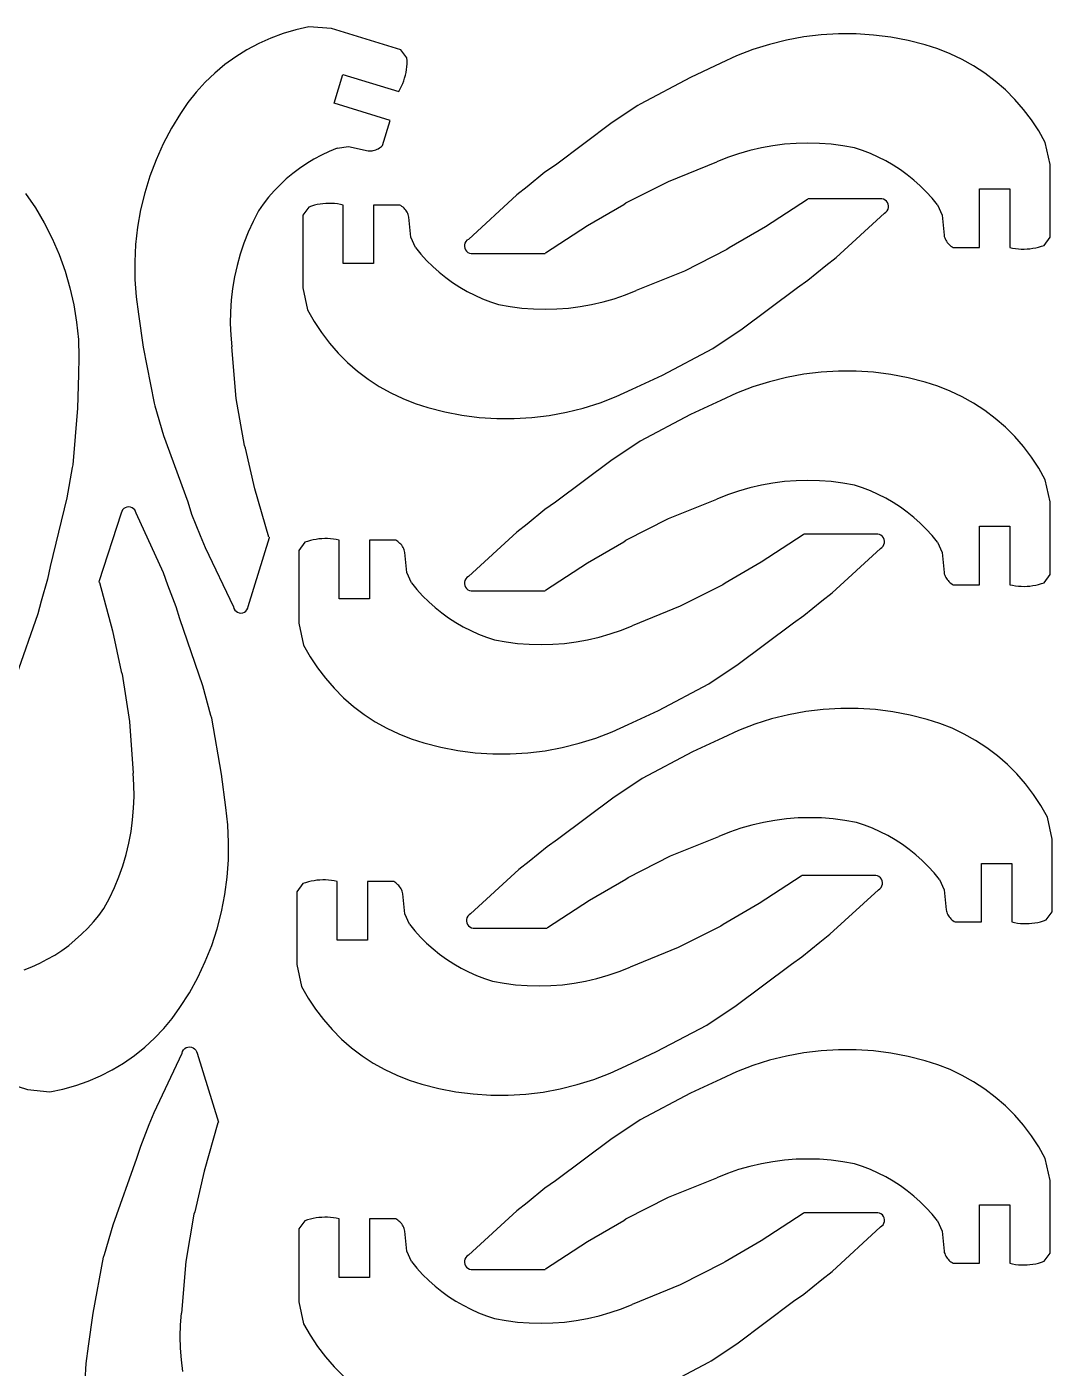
# Model space of a CAD drawing. Extents: x -3998 to 3998, y -3549 to 3549.
# Drawn here: x 1882 to 2390, y 2499 to 3163 of the extents above; entities that cross this region are included whole.
import ezdxf

# ---------------------------------------------------------------- set-up
doc = ezdxf.new("R2010")
doc.units = 0
doc.header["$MEASUREMENT"] = 0
doc.layers.get('0').update_dxf_attribs({"linetype": 'CONTINUOUS'})

msp = doc.modelspace()

# ---------------------------------------------------------------- linework, layer by layer
for p, q in [((2015.73, 3161.97), (2009.42, 3160.11)), ((2022.14, 3163.4), (2015.73, 3161.97)), ((2033.28, 3162.5), (2022.14, 3163.4)), ((2067.72, 3152.01), (2033.28, 3162.5)), ((1997.27, 3155.13), (1991.48, 3152.03)), ((2003.26, 3157.82), (1997.27, 3155.13)), ((2009.42, 3160.11), (2003.26, 3157.82)), ((2250.23, 3154.71), (2241.97, 3152.11)), ((2258.63, 3156.81), (2250.23, 3154.71)), ((2267.15, 3158.38), (2258.63, 3156.81)), ((2275.75, 3159.42), (2267.15, 3158.38)), ((2284.4, 3159.93), (2275.75, 3159.42)), ((2293.07, 3159.91), (2284.4, 3159.93)), ((2301.71, 3159.34), (2293.07, 3159.91)), ((2310.3, 3158.25), (2301.71, 3159.34)), ((2318.81, 3156.63), (2310.3, 3158.25)), ((2327.21, 3154.48), (2318.81, 3156.63)), ((1985.91, 3148.55), (1980.58, 3144.7)), ((1991.48, 3152.03), (1985.91, 3148.55)), ((2070.67, 3147.98), (2067.72, 3152.01)), ((2070.72, 3146.54), (2070.67, 3147.98)), ((2233.88, 3148.99), (2226.01, 3145.38)), ((2241.97, 3152.11), (2233.88, 3148.99)), ((2333.47, 3152.48), (2327.21, 3154.48)), ((2339.58, 3150.07), (2333.47, 3152.48)), ((2345.51, 3147.24), (2339.58, 3150.07)), ((1980.58, 3144.7), (1975.54, 3140.49)), ((2070.21, 3140.81), (2070.44, 3142.23)), ((2070.44, 3142.23), (2070.61, 3143.66)), ((2070.61, 3143.66), (2070.7, 3145.1)), ((2070.7, 3145.1), (2070.72, 3146.54)), ((2226.01, 3145.38), (2211.01, 3138.38)), ((2351.23, 3144.01), (2345.51, 3147.24)), ((2356.72, 3140.41), (2351.23, 3144.01)), ((1970.78, 3135.95), (1966.35, 3131.1)), ((1975.54, 3140.49), (1970.78, 3135.95)), ((2034.57, 3125.52), (2038.93, 3139.87)), ((2038.93, 3139.87), (2066.68, 3131.42)), ((2068.01, 3133.97), (2068.59, 3135.29)), ((2068.59, 3135.29), (2069.09, 3136.64)), ((2069.09, 3136.64), (2069.53, 3138.01)), ((2069.53, 3138.01), (2069.91, 3139.4)), ((2069.91, 3139.4), (2070.21, 3140.81)), ((2211.01, 3138.38), (2186.11, 3125.18)), ((2361.96, 3136.44), (2356.72, 3140.41)), ((2366.92, 3132.13), (2361.96, 3136.44)), ((1966.35, 3131.1), (1962.26, 3125.96)), ((2066.68, 3131.42), (2067.38, 3132.68)), ((2067.38, 3132.68), (2068.01, 3133.97)), ((2371.57, 3127.48), (2366.92, 3132.13)), ((1962.26, 3125.96), (1958.52, 3120.56)), ((2062.31, 3117.07), (2034.57, 3125.52)), ((2185.01, 3124.38), (2172.21, 3115.98)), ((2186.11, 3125.18), (2185.01, 3124.38)), ((2375.89, 3122.54), (2371.57, 3127.48)), ((2379.87, 3117.31), (2375.89, 3122.54)), ((1958.52, 3120.56), (1954.02, 3113.15)), ((2058.52, 3104.64), (2062.31, 3117.07)), ((2172.21, 3115.98), (2144.21, 3094.98)), ((2383.49, 3111.83), (2379.87, 3117.31)), ((1954.02, 3113.15), (1949.99, 3105.49)), ((2386.72, 3106.11), (2383.49, 3111.83)), ((1949.99, 3105.49), (1946.44, 3097.58)), ((2032.16, 3101.71), (2028.35, 3099.9)), ((2036.06, 3103.32), (2032.16, 3101.71)), ((2036.06, 3103.32), (2041.67, 3104.07)), ((2041.67, 3104.07), (2051.42, 3102.04)), ((2051.42, 3102.04), (2052.07, 3102.01)), ((2052.07, 3102.01), (2052.72, 3102.02)), ((2052.72, 3102.02), (2053.37, 3102.08)), ((2053.37, 3102.08), (2054.01, 3102.18)), ((2054.01, 3102.18), (2054.64, 3102.34)), ((2054.64, 3102.34), (2055.26, 3102.54)), ((2055.26, 3102.54), (2055.86, 3102.79)), ((2055.86, 3102.79), (2056.45, 3103.07)), ((2056.45, 3103.07), (2057.01, 3103.41)), ((2057.01, 3103.41), (2057.54, 3103.78)), ((2057.54, 3103.78), (2058.05, 3104.19)), ((2058.05, 3104.19), (2058.52, 3104.64)), ((2240.47, 3102.17), (2234.89, 3100.57)), ((2246.12, 3103.48), (2240.47, 3102.17)), ((2251.83, 3104.5), (2246.12, 3103.48)), ((2257.58, 3105.24), (2251.83, 3104.5)), ((2263.36, 3105.68), (2257.58, 3105.24)), ((2269.16, 3105.83), (2263.36, 3105.68)), ((2274.96, 3105.68), (2269.16, 3105.83)), ((2280.74, 3105.24), (2274.96, 3105.68)), ((2286.5, 3104.51), (2280.74, 3105.24)), ((2292.21, 3103.48), (2286.5, 3104.51)), ((2296.21, 3102.16), (2292.21, 3103.48)), ((2300.14, 3100.63), (2296.21, 3102.16)), ((2389.11, 3095.18), (2386.72, 3106.11)), ((1946.44, 3097.58), (1943.39, 3089.48)), ((2021.03, 3095.7), (2017.54, 3093.33)), ((2024.64, 3097.89), (2021.03, 3095.7)), ((2028.35, 3099.9), (2024.64, 3097.89)), ((2144.21, 3094.98), (2139.01, 3091.38)), ((2200.21, 3086.88), (2224.02, 3096.54)), ((2229.4, 3098.69), (2224.02, 3096.54)), ((2234.89, 3100.57), (2229.4, 3098.69)), ((2303.99, 3098.9), (2300.14, 3100.63)), ((2307.75, 3096.97), (2303.99, 3098.9)), ((2311.4, 3094.86), (2307.75, 3096.97)), ((2314.94, 3092.56), (2311.4, 3094.86)), ((2389.11, 3059.18), (2389.11, 3095.18)), ((1943.39, 3089.48), (1940.84, 3081.2)), ((2014.18, 3090.78), (2010.95, 3088.07)), ((2017.54, 3093.33), (2014.18, 3090.78)), ((2139.01, 3091.38), (2130.11, 3084.18)), ((2318.36, 3090.09), (2314.94, 3092.56)), ((2321.64, 3087.44), (2318.36, 3090.09)), ((2004.93, 3082.16), (2002.16, 3078.98)), ((2007.87, 3085.19), (2004.93, 3082.16)), ((2010.95, 3088.07), (2007.87, 3085.19)), ((2130.11, 3084.18), (2125.11, 3080.18)), ((2179.11, 3076.18), (2200.21, 3086.88)), ((2324.79, 3084.63), (2321.64, 3087.44)), ((2327.79, 3081.66), (2324.79, 3084.63)), ((2330.63, 3078.54), (2327.79, 3081.66)), ((2354.11, 3083.18), (2369.11, 3083.18)), ((2354.11, 3054.18), (2354.11, 3083.18)), ((2369.11, 3083.18), (2369.11, 3054.18)), ((1881.86, 3080.94), (1886.71, 3073.76)), ((1940.84, 3081.2), (1938.81, 3072.78)), ((1999.55, 3075.66), (1997.11, 3072.22)), ((2002.16, 3078.98), (1999.55, 3075.66)), ((2024.85, 3075.05), (2023.47, 3074.65)), ((2026.25, 3075.38), (2024.85, 3075.05)), ((2027.67, 3075.64), (2026.25, 3075.38)), ((2029.1, 3075.83), (2027.67, 3075.64)), ((2030.53, 3075.95), (2029.1, 3075.83)), ((2031.97, 3076), (2030.53, 3075.95)), ((2033.41, 3075.98), (2031.97, 3076)), ((2034.85, 3075.88), (2033.41, 3075.98)), ((2036.28, 3075.72), (2034.85, 3075.88)), ((2037.7, 3075.49), (2036.28, 3075.72)), ((2039.11, 3075.18), (2037.7, 3075.49)), ((2039.11, 3046.18), (2039.11, 3075.18)), ((2054.11, 3075.18), (2054.11, 3046.18)), ((2067.11, 3075.18), (2054.11, 3075.18)), ((2067.67, 3074.86), (2067.11, 3075.18)), ((2125.11, 3080.18), (2101.11, 3058.18)), ((2160.11, 3065.06), (2178.01, 3075.38)), ((2178.01, 3075.38), (2179.11, 3076.18)), ((2268.91, 3077.9), (2248.11, 3064.31)), ((2268.91, 3077.9), (2269.11, 3078.18)), ((2304.86, 3078.18), (2269.11, 3078.18)), ((2305.73, 3078.2), (2304.86, 3078.18)), ((2306.58, 3078.02), (2305.73, 3078.2)), ((2307.36, 3077.65), (2306.58, 3078.02)), ((2308.04, 3077.11), (2307.36, 3077.65)), ((2308.57, 3076.42), (2308.04, 3077.11)), ((2308.93, 3075.63), (2308.57, 3076.42)), ((2309.1, 3074.78), (2308.93, 3075.63)), ((2333.31, 3075.28), (2330.63, 3078.54)), ((2333.31, 3075.28), (2335.66, 3070.14)), ((1886.71, 3073.76), (1891.1, 3066.29)), ((1938.81, 3072.78), (1937.3, 3064.25)), ((1997.11, 3072.22), (1994.47, 3067.06)), ((2022.11, 3074.18), (2019.11, 3070.18)), ((2019.11, 3070.18), (2019.11, 3034.18)), ((2023.47, 3074.65), (2022.11, 3074.18)), ((2068.21, 3074.5), (2067.67, 3074.86)), ((2068.72, 3074.09), (2068.21, 3074.5)), ((2069.21, 3073.66), (2068.72, 3074.09)), ((2069.65, 3073.18), (2069.21, 3073.66)), ((2070.06, 3072.68), (2069.65, 3073.18)), ((2070.44, 3072.14), (2070.06, 3072.68)), ((2070.77, 3071.58), (2070.44, 3072.14)), ((2071.06, 3071), (2070.77, 3071.58)), ((2071.3, 3070.4), (2071.06, 3071)), ((2071.5, 3069.78), (2071.3, 3070.4)), ((2071.66, 3069.14), (2071.5, 3069.78)), ((2072.56, 3059.22), (2071.66, 3069.14)), ((2283.11, 3049.18), (2307.11, 3071.18)), ((2307.11, 3071.18), (2307.83, 3071.67)), ((2307.83, 3071.67), (2308.41, 3072.32)), ((2308.41, 3072.32), (2308.83, 3073.07)), ((2308.83, 3073.07), (2309.07, 3073.91)), ((2309.07, 3073.91), (2309.1, 3074.78)), ((2335.66, 3070.14), (2336.56, 3060.22)), ((1891.1, 3066.29), (1895.02, 3058.57)), ((1937.3, 3064.25), (1936.32, 3055.64)), ((1992.09, 3061.77), (1989.99, 3056.36)), ((1994.47, 3067.06), (1992.09, 3061.77)), ((2139.3, 3051.47), (2160.11, 3065.06)), ((2248.11, 3064.31), (2230.21, 3053.98)), ((1895.02, 3058.57), (1898.45, 3050.62)), ((1936.32, 3055.64), (1935.87, 3046.99)), ((1989.99, 3056.36), (1988.16, 3050.86)), ((2074.91, 3054.08), (2072.56, 3059.22)), ((2099.15, 3055.46), (2099.12, 3054.59)), ((2099.38, 3056.29), (2099.15, 3055.46)), ((2099.8, 3057.05), (2099.38, 3056.29)), ((2100.39, 3057.69), (2099.8, 3057.05)), ((2101.11, 3058.18), (2100.39, 3057.69)), ((2336.56, 3060.22), (2336.71, 3059.59)), ((2336.71, 3059.59), (2336.91, 3058.97)), ((2336.91, 3058.97), (2337.16, 3058.37)), ((2337.16, 3058.37), (2337.45, 3057.79)), ((2337.45, 3057.79), (2337.78, 3057.23)), ((2337.78, 3057.23), (2338.15, 3056.69)), ((2338.15, 3056.69), (2338.56, 3056.19)), ((2338.56, 3056.19), (2339.01, 3055.71)), ((2339.01, 3055.71), (2339.49, 3055.27)), ((2339.49, 3055.27), (2340, 3054.87)), ((2384.75, 3054.72), (2386.11, 3055.18)), ((2386.11, 3055.18), (2389.11, 3059.18)), ((1898.45, 3050.62), (1901.39, 3042.47)), ((1988.16, 3050.86), (1986.61, 3045.27)), ((2074.91, 3054.08), (2077.59, 3050.82)), ((2077.59, 3050.82), (2080.43, 3047.71)), ((2099.12, 3054.59), (2099.28, 3053.74)), ((2099.28, 3053.74), (2099.64, 3052.95)), ((2099.64, 3052.95), (2100.18, 3052.26)), ((2100.18, 3052.26), (2100.85, 3051.72)), ((2100.85, 3051.72), (2101.64, 3051.34)), ((2101.64, 3051.34), (2102.49, 3051.16)), ((2102.49, 3051.16), (2103.36, 3051.18)), ((2103.36, 3051.18), (2139.11, 3051.18)), ((2139.3, 3051.47), (2139.11, 3051.18)), ((2229.11, 3053.18), (2208.01, 3042.48)), ((2230.21, 3053.98), (2229.11, 3053.18)), ((2278.11, 3045.18), (2283.11, 3049.18)), ((2340, 3054.87), (2340.54, 3054.51)), ((2340.54, 3054.51), (2341.11, 3054.18)), ((2341.11, 3054.18), (2354.11, 3054.18)), ((2369.11, 3054.18), (2370.52, 3053.88)), ((2370.52, 3053.88), (2371.94, 3053.65)), ((2371.94, 3053.65), (2373.37, 3053.48)), ((2373.37, 3053.48), (2374.8, 3053.39)), ((2374.8, 3053.39), (2376.24, 3053.37)), ((2376.24, 3053.37), (2377.68, 3053.42)), ((2377.68, 3053.42), (2379.12, 3053.54)), ((2379.12, 3053.54), (2380.54, 3053.73)), ((2380.54, 3053.73), (2381.96, 3053.99)), ((2381.96, 3053.99), (2383.36, 3054.32)), ((2383.36, 3054.32), (2384.75, 3054.72)), ((1901.39, 3042.47), (1903.82, 3034.15)), ((1935.87, 3046.99), (1935.96, 3038.32)), ((1986.61, 3045.27), (1985.35, 3039.61)), ((2054.11, 3046.18), (2039.11, 3046.18)), ((2080.43, 3047.71), (2083.43, 3044.74)), ((2083.43, 3044.74), (2086.57, 3041.93)), ((2086.57, 3041.93), (2089.86, 3039.28)), ((2208.01, 3042.48), (2184.2, 3032.83)), ((2269.21, 3037.98), (2278.11, 3045.18)), ((1935.96, 3038.32), (1936.59, 3029.68)), ((1985.35, 3039.61), (1984.37, 3033.89)), ((2089.86, 3039.28), (2093.28, 3036.8)), ((2093.28, 3036.8), (2096.81, 3034.51)), ((2264.01, 3034.38), (2269.21, 3037.98)), ((1903.82, 3034.15), (1905.74, 3025.7)), ((1936.59, 3029.68), (1937.74, 3021.1)), ((1984.37, 3033.89), (1983.69, 3028.13)), ((2019.11, 3034.18), (2021.49, 3023.26)), ((2096.81, 3034.51), (2100.47, 3032.39)), ((2100.47, 3032.39), (2104.22, 3030.47)), ((2104.22, 3030.47), (2108.07, 3028.74)), ((2108.07, 3028.74), (2112, 3027.21)), ((2167.75, 3027.2), (2173.32, 3028.8)), ((2173.32, 3028.8), (2178.81, 3030.68)), ((2178.81, 3030.68), (2184.2, 3032.83)), ((2236.01, 3013.38), (2264.01, 3034.38)), ((1905.74, 3025.7), (1907.12, 3017.15)), ((1983.3, 3022.34), (1983.2, 3016.54)), ((1983.69, 3028.13), (1983.3, 3022.34)), ((2021.49, 3023.26), (2024.73, 3017.54)), ((2112, 3027.21), (2116.01, 3025.88)), ((2116.01, 3025.88), (2121.72, 3024.86)), ((2121.72, 3024.86), (2127.47, 3024.13)), ((2127.47, 3024.13), (2133.25, 3023.69)), ((2133.25, 3023.69), (2139.05, 3023.54)), ((2139.05, 3023.54), (2144.85, 3023.69)), ((2144.85, 3023.69), (2150.63, 3024.13)), ((2150.63, 3024.13), (2156.39, 3024.86)), ((2156.39, 3024.86), (2162.1, 3025.89)), ((2162.1, 3025.89), (2167.75, 3027.2)), ((1907.12, 3017.15), (1907.98, 3008.53)), ((1937.74, 3021.1), (1940.07, 3004.71)), ((1983.2, 3016.54), (1983.4, 3010.74)), ((2024.73, 3017.54), (2028.34, 3012.06)), ((1907.98, 3008.53), (1908.3, 2999.87)), ((1983.4, 3010.74), (1983.89, 3004.97)), ((2028.34, 3012.06), (2032.32, 3006.83)), ((2223.21, 3004.98), (2236.01, 3013.38)), ((1940.07, 3004.71), (1945.44, 2977.04)), ((1986.19, 2979.37), (1983.89, 3004.97)), ((2032.32, 3006.83), (2036.65, 3001.88)), ((2036.65, 3001.88), (2041.3, 2997.24)), ((2197.21, 2990.98), (2222.11, 3004.18)), ((2222.11, 3004.18), (2223.21, 3004.98)), ((1908.3, 2999.87), (1908.09, 2991.21)), ((2041.3, 2997.24), (2046.25, 2992.93)), ((1908.09, 2991.21), (1907.56, 2974.67)), ((2046.25, 2992.93), (2051.49, 2988.96)), ((2051.49, 2988.96), (2056.98, 2985.35)), ((2182.21, 2983.98), (2197.21, 2990.98)), ((2258.63, 2989.81), (2250.23, 2987.71)), ((2267.15, 2991.38), (2258.63, 2989.81)), ((2275.75, 2992.42), (2267.15, 2991.38)), ((2284.4, 2992.93), (2275.75, 2992.42)), ((2293.07, 2992.91), (2284.4, 2992.93)), ((2301.71, 2992.34), (2293.07, 2992.91)), ((2310.3, 2991.25), (2301.71, 2992.34)), ((2318.81, 2989.63), (2310.3, 2991.25)), ((2327.21, 2987.48), (2318.81, 2989.63)), ((2056.98, 2985.35), (2062.71, 2982.13)), ((2062.71, 2982.13), (2068.64, 2979.3)), ((2174.33, 2980.38), (2182.21, 2983.98)), ((2233.88, 2981.99), (2226.01, 2978.38)), ((2241.97, 2985.11), (2233.88, 2981.99)), ((2250.23, 2987.71), (2241.97, 2985.11)), ((2333.47, 2985.48), (2327.21, 2987.48)), ((2339.58, 2983.07), (2333.47, 2985.48)), ((2345.51, 2980.24), (2339.58, 2983.07)), ((1945.44, 2977.04), (1945.89, 2975.76)), ((1945.89, 2975.76), (1950.2, 2961.07)), ((1990.28, 2956.07), (1986.19, 2979.37)), ((2068.64, 2979.3), (2074.75, 2976.88)), ((2074.75, 2976.88), (2081.01, 2974.88)), ((2157.99, 2974.65), (2166.25, 2977.26)), ((2166.25, 2977.26), (2174.33, 2980.38)), ((2226.01, 2978.38), (2211.01, 2971.38)), ((2351.23, 2977.01), (2345.51, 2980.24)), ((2356.72, 2973.41), (2351.23, 2977.01)), ((1907.56, 2974.67), (1905.24, 2946.58)), ((2081.01, 2974.88), (2089.4, 2972.74)), ((2089.4, 2972.74), (2097.91, 2971.12)), ((2097.91, 2971.12), (2106.5, 2970.02)), ((2106.5, 2970.02), (2115.15, 2969.46)), ((2115.15, 2969.46), (2123.81, 2969.44)), ((2123.81, 2969.44), (2132.46, 2969.95)), ((2132.46, 2969.95), (2141.06, 2970.99)), ((2141.06, 2970.99), (2149.58, 2972.56)), ((2149.58, 2972.56), (2157.99, 2974.65)), ((2211.01, 2971.38), (2186.11, 2958.18)), ((2361.96, 2969.44), (2356.72, 2973.41)), ((2366.92, 2965.13), (2361.96, 2969.44)), ((2371.57, 2960.48), (2366.92, 2965.13)), ((1950.2, 2961.07), (1962.13, 2928.16)), ((1990.72, 2954.79), (1990.28, 2956.07)), ((2185.01, 2957.38), (2172.21, 2948.98)), ((2186.11, 2958.18), (2185.01, 2957.38)), ((2375.89, 2955.54), (2371.57, 2960.48)), ((2379.87, 2950.31), (2375.89, 2955.54)), ((1995.39, 2934.65), (1990.72, 2954.79)), ((2172.21, 2948.98), (2144.21, 2927.98)), ((2383.49, 2944.83), (2379.87, 2950.31)), ((1904.94, 2945.26), (1902.26, 2930.18)), ((1905.24, 2946.58), (1904.94, 2945.26)), ((2386.72, 2939.11), (2383.49, 2944.83)), ((2246.12, 2936.48), (2240.47, 2935.17)), ((2251.83, 2937.5), (2246.12, 2936.48)), ((2257.58, 2938.24), (2251.83, 2937.5)), ((2263.36, 2938.68), (2257.58, 2938.24)), ((2269.16, 2938.83), (2263.36, 2938.68)), ((2274.96, 2938.68), (2269.16, 2938.83)), ((2280.74, 2938.24), (2274.96, 2938.68)), ((2286.5, 2937.51), (2280.74, 2938.24)), ((2292.21, 2936.48), (2286.5, 2937.51)), ((2296.21, 2935.16), (2292.21, 2936.48)), ((2389.11, 2928.18), (2386.72, 2939.11)), ((1902.26, 2930.18), (1893.99, 2896.17)), ((2002.33, 2910.79), (1995.39, 2934.65)), ((2200.21, 2919.88), (2224.02, 2929.54)), ((2229.4, 2931.69), (2224.02, 2929.54)), ((2234.89, 2933.57), (2229.4, 2931.69)), ((2240.47, 2935.17), (2234.89, 2933.57)), ((2300.14, 2933.63), (2296.21, 2935.16)), ((2303.99, 2931.9), (2300.14, 2933.63)), ((2307.75, 2929.97), (2303.99, 2931.9)), ((2311.4, 2927.86), (2307.75, 2929.97)), ((1929.23, 2922.63), (1918.18, 2888.63)), ((1929.48, 2923.46), (1929.23, 2922.63)), ((1929.91, 2924.21), (1929.48, 2923.46)), ((1930.51, 2924.84), (1929.91, 2924.21)), ((1931.24, 2925.32), (1930.51, 2924.84)), ((1932.05, 2925.61), (1931.24, 2925.32)), ((1932.92, 2925.71), (1932.05, 2925.61)), ((1933.78, 2925.61), (1932.92, 2925.71)), ((1934.59, 2925.31), (1933.78, 2925.61)), ((1935.32, 2924.83), (1934.59, 2925.31)), ((1935.91, 2924.19), (1935.32, 2924.83)), ((1936.34, 2923.44), (1935.91, 2924.19)), ((1936.58, 2922.6), (1936.34, 2923.44)), ((1950.09, 2892.98), (1936.58, 2922.6)), ((1962.13, 2928.16), (1964.06, 2922.14)), ((2139.01, 2924.38), (2130.11, 2917.18)), ((2144.21, 2927.98), (2139.01, 2924.38)), ((2314.94, 2925.56), (2311.4, 2927.86)), ((2318.36, 2923.09), (2314.94, 2925.56)), ((2321.64, 2920.44), (2318.36, 2923.09)), ((2389.11, 2892.18), (2389.11, 2928.18)), ((1964.06, 2922.14), (1968.35, 2911.53)), ((2130.11, 2917.18), (2125.11, 2913.18)), ((2179.11, 2909.18), (2200.21, 2919.88)), ((2324.79, 2917.63), (2321.64, 2920.44)), ((2327.79, 2914.66), (2324.79, 2917.63)), ((2354.11, 2916.18), (2369.11, 2916.18)), ((2354.11, 2887.18), (2354.11, 2916.18)), ((2369.11, 2916.18), (2369.11, 2887.18)), ((1968.35, 2911.53), (1970.72, 2905.58)), ((1992.13, 2876.32), (2002.54, 2910.52)), ((2002.33, 2910.79), (2002.54, 2910.52)), ((2022.85, 2909.05), (2021.47, 2908.65)), ((2024.25, 2909.38), (2022.85, 2909.05)), ((2025.67, 2909.64), (2024.25, 2909.38)), ((2027.1, 2909.83), (2025.67, 2909.64)), ((2028.53, 2909.95), (2027.1, 2909.83)), ((2029.97, 2910), (2028.53, 2909.95)), ((2031.41, 2909.98), (2029.97, 2910)), ((2032.85, 2909.88), (2031.41, 2909.98)), ((2034.28, 2909.72), (2032.85, 2909.88)), ((2035.7, 2909.49), (2034.28, 2909.72)), ((2037.11, 2909.18), (2035.7, 2909.49)), ((2037.11, 2880.18), (2037.11, 2909.18)), ((2052.11, 2909.18), (2052.11, 2880.18)), ((2065.11, 2909.18), (2052.11, 2909.18)), ((2065.67, 2908.86), (2065.11, 2909.18)), ((2125.11, 2913.18), (2101.11, 2891.18)), ((2178.01, 2908.38), (2179.11, 2909.18)), ((2266.91, 2911.9), (2246.11, 2898.31)), ((2266.91, 2911.9), (2267.11, 2912.18)), ((2302.86, 2912.18), (2267.11, 2912.18)), ((2303.73, 2912.2), (2302.86, 2912.18)), ((2304.58, 2912.02), (2303.73, 2912.2)), ((2305.36, 2911.65), (2304.58, 2912.02)), ((2306.04, 2911.11), (2305.36, 2911.65)), ((2306.57, 2910.42), (2306.04, 2911.11)), ((2306.93, 2909.63), (2306.57, 2910.42)), ((2307.1, 2908.78), (2306.93, 2909.63)), ((2330.63, 2911.54), (2327.79, 2914.66)), ((2333.31, 2908.28), (2330.63, 2911.54)), ((1970.72, 2905.58), (1984.77, 2876.21)), ((2020.11, 2908.18), (2017.11, 2904.18)), ((2017.11, 2904.18), (2017.11, 2868.18)), ((2021.47, 2908.65), (2020.11, 2908.18)), ((2066.21, 2908.5), (2065.67, 2908.86)), ((2066.72, 2908.09), (2066.21, 2908.5)), ((2067.21, 2907.66), (2066.72, 2908.09)), ((2067.65, 2907.18), (2067.21, 2907.66)), ((2068.06, 2906.68), (2067.65, 2907.18)), ((2068.44, 2906.14), (2068.06, 2906.68)), ((2068.77, 2905.58), (2068.44, 2906.14)), ((2069.06, 2905), (2068.77, 2905.58)), ((2069.3, 2904.4), (2069.06, 2905)), ((2069.5, 2903.78), (2069.3, 2904.4)), ((2069.66, 2903.14), (2069.5, 2903.78)), ((2070.56, 2893.22), (2069.66, 2903.14)), ((2160.11, 2898.06), (2178.01, 2908.38)), ((2281.11, 2883.18), (2305.11, 2905.18)), ((2305.11, 2905.18), (2305.83, 2905.67)), ((2305.83, 2905.67), (2306.41, 2906.32)), ((2306.41, 2906.32), (2306.83, 2907.07)), ((2306.83, 2907.07), (2307.07, 2907.91)), ((2307.07, 2907.91), (2307.1, 2908.78)), ((2333.31, 2908.28), (2335.66, 2903.14)), ((2335.66, 2903.14), (2336.56, 2893.22)), ((1893.99, 2896.17), (1892.73, 2889.98)), ((2139.3, 2884.47), (2160.11, 2898.06)), ((2246.11, 2898.31), (2228.21, 2887.98)), ((1892.73, 2889.98), (1889.62, 2878.96)), ((1952.35, 2886.99), (1950.09, 2892.98)), ((2072.91, 2888.08), (2070.56, 2893.22)), ((2099.38, 2889.29), (2099.15, 2888.46)), ((2099.8, 2890.05), (2099.38, 2889.29)), ((2100.39, 2890.69), (2099.8, 2890.05)), ((2101.11, 2891.18), (2100.39, 2890.69)), ((2336.56, 2893.22), (2336.71, 2892.59)), ((2336.71, 2892.59), (2336.91, 2891.97)), ((2336.91, 2891.97), (2337.16, 2891.37)), ((2337.16, 2891.37), (2337.45, 2890.79)), ((2337.45, 2890.79), (2337.78, 2890.23)), ((2337.78, 2890.23), (2338.15, 2889.69)), ((2338.15, 2889.69), (2338.56, 2889.19)), ((2338.56, 2889.19), (2339.01, 2888.71)), ((2386.11, 2888.18), (2389.11, 2892.18)), ((1918.39, 2888.35), (1918.18, 2888.63)), ((1918.39, 2888.35), (1924.89, 2864.37)), ((1956.45, 2876.3), (1952.35, 2886.99)), ((2072.91, 2888.08), (2075.59, 2884.82)), ((2075.59, 2884.82), (2078.43, 2881.71)), ((2099.15, 2888.46), (2099.12, 2887.59)), ((2099.12, 2887.59), (2099.28, 2886.74)), ((2099.28, 2886.74), (2099.64, 2885.95)), ((2099.64, 2885.95), (2100.18, 2885.26)), ((2100.18, 2885.26), (2100.85, 2884.72)), ((2100.85, 2884.72), (2101.64, 2884.34)), ((2101.64, 2884.34), (2102.49, 2884.16)), ((2102.49, 2884.16), (2103.36, 2884.18)), ((2103.36, 2884.18), (2139.11, 2884.18)), ((2139.3, 2884.47), (2139.11, 2884.18)), ((2227.11, 2887.18), (2206.01, 2876.48)), ((2228.21, 2887.98), (2227.11, 2887.18)), ((2276.11, 2879.18), (2281.11, 2883.18)), ((2339.01, 2888.71), (2339.49, 2888.27)), ((2339.49, 2888.27), (2340, 2887.87)), ((2340, 2887.87), (2340.54, 2887.51)), ((2340.54, 2887.51), (2341.11, 2887.18)), ((2341.11, 2887.18), (2354.11, 2887.18)), ((2369.11, 2887.18), (2370.52, 2886.88)), ((2370.52, 2886.88), (2371.94, 2886.65)), ((2371.94, 2886.65), (2373.37, 2886.48)), ((2373.37, 2886.48), (2374.8, 2886.39)), ((2374.8, 2886.39), (2376.24, 2886.37)), ((2376.24, 2886.37), (2377.68, 2886.42)), ((2377.68, 2886.42), (2379.12, 2886.54)), ((2379.12, 2886.54), (2380.54, 2886.73)), ((2380.54, 2886.73), (2381.96, 2886.99)), ((2381.96, 2886.99), (2383.36, 2887.32)), ((2383.36, 2887.32), (2384.75, 2887.72)), ((2384.75, 2887.72), (2386.11, 2888.18)), ((1889.62, 2878.96), (1887.91, 2872.79)), ((1958.26, 2870.24), (1956.45, 2876.3)), ((1984.77, 2876.21), (1985.03, 2875.38)), ((1991.89, 2875.49), (1992.13, 2876.32)), ((2052.11, 2880.18), (2037.11, 2880.18)), ((2078.43, 2881.71), (2081.43, 2878.74)), ((2081.43, 2878.74), (2084.57, 2875.93)), ((2084.57, 2875.93), (2087.86, 2873.28)), ((2206.01, 2876.48), (2182.2, 2866.83)), ((2267.21, 2871.98), (2276.11, 2879.18)), ((1887.91, 2872.79), (1877.14, 2842.06)), ((1969.58, 2837.12), (1958.26, 2870.24)), ((1985.03, 2875.38), (1985.48, 2874.64)), ((1985.48, 2874.64), (1986.08, 2874.01)), ((1986.08, 2874.01), (1986.81, 2873.54)), ((1986.81, 2873.54), (1987.63, 2873.26)), ((1987.63, 2873.26), (1988.5, 2873.17)), ((1988.5, 2873.17), (1989.36, 2873.29)), ((1989.36, 2873.29), (1990.17, 2873.6)), ((1990.17, 2873.6), (1990.89, 2874.09)), ((1990.89, 2874.09), (1991.47, 2874.73)), ((1991.47, 2874.73), (1991.89, 2875.49)), ((2087.86, 2873.28), (2091.28, 2870.8)), ((2091.28, 2870.8), (2094.81, 2868.51)), ((2262.01, 2868.38), (2267.21, 2871.98)), ((1924.89, 2864.37), (1929.18, 2844.15)), ((2017.11, 2868.18), (2019.49, 2857.26)), ((2094.81, 2868.51), (2098.47, 2866.39)), ((2098.47, 2866.39), (2102.22, 2864.47)), ((2102.22, 2864.47), (2106.07, 2862.74)), ((2106.07, 2862.74), (2110, 2861.21)), ((2165.75, 2861.2), (2171.32, 2862.8)), ((2171.32, 2862.8), (2176.81, 2864.68)), ((2176.81, 2864.68), (2182.2, 2866.83)), ((2234.01, 2847.38), (2262.01, 2868.38)), ((2019.49, 2857.26), (2022.73, 2851.54)), ((2110, 2861.21), (2114.01, 2859.88)), ((2114.01, 2859.88), (2119.72, 2858.86)), ((2119.72, 2858.86), (2125.47, 2858.13)), ((2125.47, 2858.13), (2131.25, 2857.69)), ((2131.25, 2857.69), (2137.05, 2857.54)), ((2137.05, 2857.54), (2142.85, 2857.69)), ((2142.85, 2857.69), (2148.63, 2858.13)), ((2148.63, 2858.13), (2154.39, 2858.86)), ((2154.39, 2858.86), (2160.1, 2859.89)), ((2160.1, 2859.89), (2165.75, 2861.2)), ((2022.73, 2851.54), (2026.34, 2846.06)), ((1929.18, 2844.15), (1929.6, 2842.86)), ((1929.6, 2842.86), (1933.26, 2819.49)), ((2026.34, 2846.06), (2030.32, 2840.83)), ((2221.21, 2838.98), (2234.01, 2847.38)), ((1973.62, 2822.35), (1969.58, 2837.12)), ((2030.32, 2840.83), (2034.65, 2835.88)), ((2034.65, 2835.88), (2039.3, 2831.24)), ((2195.21, 2824.98), (2220.11, 2838.18)), ((2220.11, 2838.18), (2221.21, 2838.98)), ((2039.3, 2831.24), (2044.25, 2826.93)), ((2044.25, 2826.93), (2049.49, 2822.96)), ((2049.49, 2822.96), (2054.98, 2819.35)), ((2180.21, 2817.98), (2195.21, 2824.98)), ((2259.63, 2822.81), (2251.23, 2820.71)), ((2268.15, 2824.38), (2259.63, 2822.81)), ((2276.75, 2825.42), (2268.15, 2824.38)), ((2285.4, 2825.93), (2276.75, 2825.42)), ((2294.07, 2825.91), (2285.4, 2825.93)), ((2302.71, 2825.34), (2294.07, 2825.91)), ((2311.3, 2824.25), (2302.71, 2825.34)), ((2319.81, 2822.63), (2311.3, 2824.25)), ((2328.21, 2820.48), (2319.81, 2822.63)), ((1933.26, 2819.49), (1935.08, 2793.86)), ((1974.04, 2821.06), (1973.62, 2822.35)), ((1978.9, 2793.3), (1974.04, 2821.06)), ((2054.98, 2819.35), (2060.71, 2816.13)), ((2060.71, 2816.13), (2066.64, 2813.3)), ((2172.33, 2814.38), (2180.21, 2817.98)), ((2242.97, 2818.11), (2234.88, 2814.99)), ((2251.23, 2820.71), (2242.97, 2818.11)), ((2334.47, 2818.48), (2328.21, 2820.48)), ((2340.58, 2816.07), (2334.47, 2818.48)), ((2346.51, 2813.24), (2340.58, 2816.07)), ((2066.64, 2813.3), (2072.75, 2810.88)), ((2072.75, 2810.88), (2079.01, 2808.88)), ((2155.99, 2808.65), (2164.25, 2811.26)), ((2164.25, 2811.26), (2172.33, 2814.38)), ((2227.01, 2811.38), (2212.01, 2804.38)), ((2234.88, 2814.99), (2227.01, 2811.38)), ((2352.23, 2810.01), (2346.51, 2813.24)), ((2357.72, 2806.41), (2352.23, 2810.01)), ((2079.01, 2808.88), (2087.4, 2806.74)), ((2087.4, 2806.74), (2095.91, 2805.12)), ((2095.91, 2805.12), (2104.5, 2804.02)), ((2104.5, 2804.02), (2113.15, 2803.46)), ((2113.15, 2803.46), (2121.81, 2803.44)), ((2121.81, 2803.44), (2130.46, 2803.95)), ((2130.46, 2803.95), (2139.06, 2804.99)), ((2139.06, 2804.99), (2147.58, 2806.56)), ((2147.58, 2806.56), (2155.99, 2808.65)), ((2212.01, 2804.38), (2187.11, 2791.18)), ((2362.96, 2802.44), (2357.72, 2806.41)), ((2367.92, 2798.13), (2362.96, 2802.44)), ((2372.57, 2793.48), (2367.92, 2798.13)), ((1935.46, 2788.07), (1935.08, 2793.86)), ((1980.92, 2776.87), (1978.9, 2793.3)), ((2186.01, 2790.38), (2173.21, 2781.98)), ((2187.11, 2791.18), (2186.01, 2790.38)), ((2376.89, 2788.54), (2372.57, 2793.48)), ((1935.55, 2782.27), (1935.46, 2788.07)), ((2380.87, 2783.31), (2376.89, 2788.54)), ((2384.49, 2777.83), (2380.87, 2783.31)), ((1934.85, 2770.69), (1935.35, 2776.47)), ((1935.35, 2776.47), (1935.55, 2782.27)), ((1981.92, 2768.26), (1980.92, 2776.87)), ((2173.21, 2781.98), (2145.21, 2760.98)), ((2387.72, 2772.11), (2384.49, 2777.83)), ((1934.06, 2764.95), (1934.85, 2770.69)), ((2247.12, 2769.48), (2241.47, 2768.17)), ((2252.83, 2770.5), (2247.12, 2769.48)), ((2258.58, 2771.24), (2252.83, 2770.5)), ((2264.36, 2771.68), (2258.58, 2771.24)), ((2270.16, 2771.83), (2264.36, 2771.68)), ((2275.96, 2771.68), (2270.16, 2771.83)), ((2281.74, 2771.24), (2275.96, 2771.68)), ((2287.5, 2770.51), (2281.74, 2771.24)), ((2293.21, 2769.48), (2287.5, 2770.51)), ((2297.21, 2768.16), (2293.21, 2769.48)), ((2390.11, 2761.18), (2387.72, 2772.11)), ((1932.98, 2759.25), (1934.06, 2764.95)), ((1982.38, 2759.61), (1981.92, 2768.26)), ((2230.4, 2764.69), (2225.02, 2762.54)), ((2235.89, 2766.57), (2230.4, 2764.69)), ((2241.47, 2768.17), (2235.89, 2766.57)), ((2301.14, 2766.63), (2297.21, 2768.16)), ((2304.99, 2764.9), (2301.14, 2766.63)), ((2308.75, 2762.97), (2304.99, 2764.9)), ((2312.4, 2760.86), (2308.75, 2762.97)), ((1931.62, 2753.61), (1932.98, 2759.25)), ((1982.31, 2750.95), (1982.38, 2759.61)), ((2140.01, 2757.38), (2131.11, 2750.18)), ((2145.21, 2760.98), (2140.01, 2757.38)), ((2201.21, 2752.88), (2225.02, 2762.54)), ((2315.94, 2758.56), (2312.4, 2760.86)), ((2319.36, 2756.09), (2315.94, 2758.56)), ((2390.11, 2725.18), (2390.11, 2761.18)), ((1929.96, 2748.05), (1931.62, 2753.61)), ((1981.7, 2742.31), (1982.31, 2750.95)), ((2131.11, 2750.18), (2126.11, 2746.18)), ((2180.11, 2742.18), (2201.21, 2752.88)), ((2322.64, 2753.44), (2319.36, 2756.09)), ((2325.79, 2750.63), (2322.64, 2753.44)), ((2328.79, 2747.66), (2325.79, 2750.63)), ((1928.03, 2742.58), (1929.96, 2748.05)), ((2126.11, 2746.18), (2102.11, 2724.18)), ((2265.91, 2742.9), (2245.11, 2729.31)), ((2265.91, 2742.9), (2266.11, 2743.18)), ((2301.86, 2743.18), (2266.11, 2743.18)), ((2302.73, 2743.2), (2301.86, 2743.18)), ((2303.58, 2743.02), (2302.73, 2743.2)), ((2304.36, 2742.65), (2303.58, 2743.02)), ((2331.63, 2744.54), (2328.79, 2747.66)), ((2334.31, 2741.28), (2331.63, 2744.54)), ((2355.11, 2749.18), (2370.11, 2749.18)), ((2355.11, 2720.18), (2355.11, 2749.18)), ((2370.11, 2749.18), (2370.11, 2720.18)), ((1923.35, 2731.97), (1925.83, 2737.22)), ((1925.83, 2737.22), (1928.03, 2742.58)), ((1980.56, 2733.72), (1981.7, 2742.31)), ((2019.11, 2739.18), (2016.11, 2735.18)), ((2020.47, 2739.65), (2019.11, 2739.18)), ((2021.85, 2740.05), (2020.47, 2739.65)), ((2023.25, 2740.38), (2021.85, 2740.05)), ((2024.67, 2740.64), (2023.25, 2740.38)), ((2026.1, 2740.83), (2024.67, 2740.64)), ((2027.53, 2740.95), (2026.1, 2740.83)), ((2028.97, 2741), (2027.53, 2740.95)), ((2030.41, 2740.98), (2028.97, 2741)), ((2031.85, 2740.88), (2030.41, 2740.98)), ((2033.28, 2740.72), (2031.85, 2740.88)), ((2034.7, 2740.49), (2033.28, 2740.72)), ((2036.11, 2740.18), (2034.7, 2740.49)), ((2036.11, 2711.18), (2036.11, 2740.18)), ((2051.11, 2740.18), (2051.11, 2711.18)), ((2064.11, 2740.18), (2051.11, 2740.18)), ((2064.67, 2739.86), (2064.11, 2740.18)), ((2065.21, 2739.5), (2064.67, 2739.86)), ((2065.72, 2739.09), (2065.21, 2739.5)), ((2066.21, 2738.66), (2065.72, 2739.09)), ((2066.65, 2738.18), (2066.21, 2738.66)), ((2067.06, 2737.68), (2066.65, 2738.18)), ((2067.44, 2737.14), (2067.06, 2737.68)), ((2067.77, 2736.58), (2067.44, 2737.14)), ((2068.06, 2736), (2067.77, 2736.58)), ((2161.11, 2731.06), (2179.01, 2741.38)), ((2179.01, 2741.38), (2180.11, 2742.18)), ((2304.11, 2736.18), (2304.83, 2736.67)), ((2305.04, 2742.11), (2304.36, 2742.65)), ((2304.83, 2736.67), (2305.41, 2737.32)), ((2305.57, 2741.42), (2305.04, 2742.11)), ((2305.41, 2737.32), (2305.83, 2738.07)), ((2305.93, 2740.63), (2305.57, 2741.42)), ((2305.83, 2738.07), (2306.07, 2738.91)), ((2306.1, 2739.78), (2305.93, 2740.63)), ((2306.07, 2738.91), (2306.1, 2739.78)), ((2334.31, 2741.28), (2336.66, 2736.14)), ((1920.61, 2726.86), (1923.35, 2731.97)), ((1978.9, 2725.22), (1980.56, 2733.72)), ((2016.11, 2735.18), (2016.11, 2699.18)), ((2068.3, 2735.4), (2068.06, 2736)), ((2068.5, 2734.78), (2068.3, 2735.4)), ((2068.66, 2734.14), (2068.5, 2734.78)), ((2069.56, 2724.22), (2068.66, 2734.14)), ((2140.3, 2717.47), (2161.11, 2731.06)), ((2280.11, 2714.18), (2304.11, 2736.18)), ((2336.66, 2736.14), (2337.56, 2726.22)), ((1915.44, 2720.19), (1918.11, 2723.46)), ((1918.11, 2723.46), (1920.61, 2726.86)), ((1976.71, 2716.84), (1978.9, 2725.22)), ((2071.91, 2719.08), (2069.56, 2724.22)), ((2100.8, 2723.05), (2100.38, 2722.29)), ((2101.39, 2723.69), (2100.8, 2723.05)), ((2102.11, 2724.18), (2101.39, 2723.69)), ((2245.11, 2729.31), (2227.21, 2718.98)), ((2337.56, 2726.22), (2337.71, 2725.59)), ((2337.71, 2725.59), (2337.91, 2724.97)), ((2337.91, 2724.97), (2338.16, 2724.37)), ((2338.16, 2724.37), (2338.45, 2723.79)), ((2338.45, 2723.79), (2338.78, 2723.23)), ((2338.78, 2723.23), (2339.15, 2722.69)), ((2387.11, 2721.18), (2390.11, 2725.18)), ((1909.62, 2714.09), (1912.61, 2717.07)), ((1912.61, 2717.07), (1915.44, 2720.19)), ((1974.01, 2708.61), (1976.71, 2716.84)), ((2071.91, 2719.08), (2074.59, 2715.82)), ((2100.15, 2721.46), (2100.12, 2720.59)), ((2100.12, 2720.59), (2100.28, 2719.74)), ((2100.38, 2722.29), (2100.15, 2721.46)), ((2100.28, 2719.74), (2100.64, 2718.95)), ((2100.64, 2718.95), (2101.18, 2718.26)), ((2101.18, 2718.26), (2101.85, 2717.72)), ((2101.85, 2717.72), (2102.64, 2717.34)), ((2102.64, 2717.34), (2103.49, 2717.16)), ((2103.49, 2717.16), (2104.36, 2717.18)), ((2104.36, 2717.18), (2140.11, 2717.18)), ((2140.3, 2717.47), (2140.11, 2717.18)), ((2226.11, 2718.18), (2205.01, 2707.48)), ((2227.21, 2718.98), (2226.11, 2718.18)), ((2339.15, 2722.69), (2339.56, 2722.19)), ((2339.56, 2722.19), (2340.01, 2721.71)), ((2340.01, 2721.71), (2340.49, 2721.27)), ((2340.49, 2721.27), (2341, 2720.87)), ((2341, 2720.87), (2341.54, 2720.51)), ((2341.54, 2720.51), (2342.11, 2720.18)), ((2342.11, 2720.18), (2355.11, 2720.18)), ((2370.11, 2720.18), (2371.52, 2719.88)), ((2371.52, 2719.88), (2372.94, 2719.65)), ((2372.94, 2719.65), (2374.37, 2719.48)), ((2374.37, 2719.48), (2375.8, 2719.39)), ((2375.8, 2719.39), (2377.24, 2719.37)), ((2377.24, 2719.37), (2378.68, 2719.42)), ((2378.68, 2719.42), (2380.12, 2719.54)), ((2380.12, 2719.54), (2381.54, 2719.73)), ((2381.54, 2719.73), (2382.96, 2719.99)), ((2382.96, 2719.99), (2384.36, 2720.32)), ((2384.36, 2720.32), (2385.75, 2720.72)), ((2385.75, 2720.72), (2387.11, 2721.18)), ((1903.2, 2708.61), (1906.48, 2711.27)), ((1906.48, 2711.27), (1909.62, 2714.09)), ((2051.11, 2711.18), (2036.11, 2711.18)), ((2074.59, 2715.82), (2077.43, 2712.71)), ((2077.43, 2712.71), (2080.43, 2709.74)), ((2080.43, 2709.74), (2083.57, 2706.93)), ((2266.21, 2702.98), (2275.11, 2710.18)), ((2275.11, 2710.18), (2280.11, 2714.18)), ((1892.61, 2701.7), (1896.26, 2703.82)), ((1896.26, 2703.82), (1899.79, 2706.13)), ((1899.79, 2706.13), (1903.2, 2708.61)), ((1970.8, 2700.56), (1974.01, 2708.61)), ((2083.57, 2706.93), (2086.86, 2704.28)), ((2086.86, 2704.28), (2090.28, 2701.8)), ((2205.01, 2707.48), (2181.2, 2697.83)), ((1881.09, 2696.48), (1885.02, 2698.03)), ((1885.02, 2698.03), (1888.86, 2699.76)), ((1888.86, 2699.76), (1892.61, 2701.7)), ((1967.11, 2692.72), (1970.8, 2700.56)), ((2016.11, 2699.18), (2018.49, 2688.26)), ((2090.28, 2701.8), (2093.81, 2699.51)), ((2093.81, 2699.51), (2097.47, 2697.39)), ((2097.47, 2697.39), (2101.22, 2695.47)), ((2175.81, 2695.68), (2181.2, 2697.83)), ((2233.01, 2678.38), (2261.01, 2699.38)), ((2261.01, 2699.38), (2266.21, 2702.98)), ((1962.94, 2685.13), (1967.11, 2692.72)), ((2101.22, 2695.47), (2105.07, 2693.74)), ((2105.07, 2693.74), (2109, 2692.21)), ((2109, 2692.21), (2113.01, 2690.88)), ((2113.01, 2690.88), (2118.72, 2689.86)), ((2118.72, 2689.86), (2124.47, 2689.13)), ((2147.63, 2689.13), (2153.39, 2689.86)), ((2153.39, 2689.86), (2159.1, 2690.89)), ((2159.1, 2690.89), (2164.75, 2692.2)), ((2164.75, 2692.2), (2170.32, 2693.8)), ((2170.32, 2693.8), (2175.81, 2695.68)), ((1958.3, 2677.81), (1962.94, 2685.13)), ((2018.49, 2688.26), (2021.73, 2682.54)), ((2124.47, 2689.13), (2130.25, 2688.69)), ((2130.25, 2688.69), (2136.05, 2688.54)), ((2136.05, 2688.54), (2141.85, 2688.69)), ((2141.85, 2688.69), (2147.63, 2689.13)), ((1954.47, 2672.48), (1958.3, 2677.81)), ((2021.73, 2682.54), (2025.34, 2677.06)), ((2025.34, 2677.06), (2029.32, 2671.83)), ((2220.21, 2669.98), (2233.01, 2678.38)), ((1950.28, 2667.41), (1954.47, 2672.48)), ((2029.32, 2671.83), (2033.65, 2666.88)), ((2219.11, 2669.18), (2220.21, 2669.98)), ((1945.76, 2662.65), (1950.28, 2667.41)), ((2033.65, 2666.88), (2038.3, 2662.24)), ((2194.21, 2655.98), (2219.11, 2669.18)), ((1935.8, 2654.09), (1940.92, 2658.2)), ((1940.92, 2658.2), (1945.76, 2662.65)), ((1959.63, 2656.11), (1960.07, 2656.86)), ((1960.07, 2656.86), (1960.67, 2657.49)), ((1960.67, 2657.49), (1961.4, 2657.96)), ((1961.4, 2657.96), (1962.22, 2658.25)), ((1962.22, 2658.25), (1963.08, 2658.34)), ((1963.08, 2658.34), (1963.95, 2658.23)), ((1963.95, 2658.23), (1964.76, 2657.92)), ((1964.76, 2657.92), (1965.48, 2657.44)), ((1965.48, 2657.44), (1966.07, 2656.8)), ((1966.07, 2656.8), (1966.49, 2656.04)), ((2038.3, 2662.24), (2043.25, 2657.93)), ((2043.25, 2657.93), (2048.49, 2653.96)), ((2284.4, 2656.93), (2275.75, 2656.42)), ((2293.07, 2656.91), (2284.4, 2656.93)), ((2301.71, 2656.34), (2293.07, 2656.91)), ((1924.77, 2646.96), (1930.4, 2650.34)), ((1930.4, 2650.34), (1935.8, 2654.09)), ((1945.46, 2625.85), (1959.37, 2655.28)), ((1959.37, 2655.28), (1959.63, 2656.11)), ((1966.49, 2656.04), (1966.73, 2655.2)), ((1966.73, 2655.2), (1977.3, 2621.05)), ((2048.49, 2653.96), (2053.98, 2650.35)), ((2053.98, 2650.35), (2059.71, 2647.13)), ((2179.21, 2648.98), (2194.21, 2655.98)), ((2250.23, 2651.71), (2241.97, 2649.11)), ((2258.63, 2653.81), (2250.23, 2651.71)), ((2267.15, 2655.38), (2258.63, 2653.81)), ((2275.75, 2656.42), (2267.15, 2655.38)), ((2310.3, 2655.25), (2301.71, 2656.34)), ((2318.81, 2653.63), (2310.3, 2655.25)), ((2327.21, 2651.48), (2318.81, 2653.63)), ((2333.47, 2649.48), (2327.21, 2651.48)), ((1848.54, 2648.39), (1882.78, 2637.27)), ((1912.88, 2641.38), (1918.92, 2643.97)), ((1918.92, 2643.97), (1924.77, 2646.96)), ((2059.71, 2647.13), (2065.64, 2644.3)), ((2065.64, 2644.3), (2071.75, 2641.88)), ((2163.25, 2642.26), (2171.33, 2645.38)), ((2171.33, 2645.38), (2179.21, 2648.98)), ((2233.88, 2645.99), (2226.01, 2642.38)), ((2241.97, 2649.11), (2233.88, 2645.99)), ((2339.58, 2647.07), (2333.47, 2649.48)), ((2345.51, 2644.24), (2339.58, 2647.07)), ((2351.23, 2641.01), (2345.51, 2644.24)), ((1882.78, 2637.27), (1893.9, 2636.16)), ((1893.9, 2636.16), (1900.34, 2637.47)), ((1900.34, 2637.47), (1906.67, 2639.21)), ((1906.67, 2639.21), (1912.88, 2641.38)), ((2071.75, 2641.88), (2078.01, 2639.88)), ((2078.01, 2639.88), (2086.4, 2637.74)), ((2086.4, 2637.74), (2094.91, 2636.12)), ((2138.06, 2635.99), (2146.58, 2637.56)), ((2146.58, 2637.56), (2154.99, 2639.65)), ((2154.99, 2639.65), (2163.25, 2642.26)), ((2226.01, 2642.38), (2211.01, 2635.38)), ((2356.72, 2637.41), (2351.23, 2641.01)), ((2361.96, 2633.44), (2356.72, 2637.41)), ((2094.91, 2636.12), (2103.5, 2635.02)), ((2103.5, 2635.02), (2112.15, 2634.46)), ((2112.15, 2634.46), (2120.81, 2634.44)), ((2120.81, 2634.44), (2129.46, 2634.95)), ((2129.46, 2634.95), (2138.06, 2635.99)), ((2211.01, 2635.38), (2186.11, 2622.18)), ((2366.92, 2629.13), (2361.96, 2633.44)), ((1943.11, 2619.89), (1945.46, 2625.85)), ((2371.57, 2624.48), (2366.92, 2629.13)), ((2375.89, 2619.54), (2371.57, 2624.48)), ((1938.87, 2609.26), (1943.11, 2619.89)), ((1977.09, 2620.78), (1970.26, 2596.89)), ((1977.09, 2620.78), (1977.3, 2621.05)), ((2185.01, 2621.38), (2172.21, 2612.98)), ((2186.11, 2622.18), (2185.01, 2621.38)), ((2379.87, 2614.31), (2375.89, 2619.54)), ((2172.21, 2612.98), (2144.21, 2591.98)), ((2383.49, 2608.83), (2379.87, 2614.31)), ((1936.97, 2603.23), (1938.87, 2609.26)), ((2386.72, 2603.11), (2383.49, 2608.83)), ((1925.18, 2570.27), (1936.97, 2603.23)), ((1970.26, 2596.89), (1965.68, 2576.73)), ((2234.89, 2597.57), (2229.4, 2595.69)), ((2240.47, 2599.17), (2234.89, 2597.57)), ((2246.12, 2600.48), (2240.47, 2599.17)), ((2251.83, 2601.5), (2246.12, 2600.48)), ((2257.58, 2602.24), (2251.83, 2601.5)), ((2263.36, 2602.68), (2257.58, 2602.24)), ((2269.16, 2602.83), (2263.36, 2602.68)), ((2274.96, 2602.68), (2269.16, 2602.83)), ((2280.74, 2602.24), (2274.96, 2602.68)), ((2286.5, 2601.51), (2280.74, 2602.24)), ((2292.21, 2600.48), (2286.5, 2601.51)), ((2296.21, 2599.16), (2292.21, 2600.48)), ((2300.14, 2597.63), (2296.21, 2599.16)), ((2303.99, 2595.9), (2300.14, 2597.63)), ((2389.11, 2592.18), (2386.72, 2603.11)), ((2144.21, 2591.98), (2139.01, 2588.38)), ((2200.21, 2583.88), (2224.02, 2593.54)), ((2229.4, 2595.69), (2224.02, 2593.54)), ((2307.75, 2593.97), (2303.99, 2595.9)), ((2311.4, 2591.86), (2307.75, 2593.97)), ((2314.94, 2589.56), (2311.4, 2591.86)), ((2389.11, 2556.18), (2389.11, 2592.18)), ((2139.01, 2588.38), (2130.11, 2581.18)), ((2179.11, 2573.18), (2200.21, 2583.88)), ((2318.36, 2587.09), (2314.94, 2589.56)), ((2321.64, 2584.44), (2318.36, 2587.09)), ((2324.79, 2581.63), (2321.64, 2584.44)), ((2125.11, 2577.18), (2101.11, 2555.18)), ((2130.11, 2581.18), (2125.11, 2577.18)), ((2327.79, 2578.66), (2324.79, 2581.63)), ((2330.63, 2575.54), (2327.79, 2578.66)), ((2354.11, 2580.18), (2369.11, 2580.18)), ((2354.11, 2551.18), (2354.11, 2580.18)), ((2369.11, 2580.18), (2369.11, 2551.18)), ((1920.94, 2555.56), (1925.18, 2570.27)), ((1965.24, 2575.45), (1961.26, 2552.13)), ((1965.68, 2576.73), (1965.24, 2575.45)), ((2020.11, 2572.18), (2017.11, 2568.18)), ((2021.47, 2572.65), (2020.11, 2572.18)), ((2022.85, 2573.05), (2021.47, 2572.65)), ((2024.25, 2573.38), (2022.85, 2573.05)), ((2025.67, 2573.64), (2024.25, 2573.38)), ((2027.1, 2573.83), (2025.67, 2573.64)), ((2028.53, 2573.95), (2027.1, 2573.83)), ((2029.97, 2574), (2028.53, 2573.95)), ((2031.41, 2573.98), (2029.97, 2574)), ((2032.85, 2573.88), (2031.41, 2573.98)), ((2034.28, 2573.72), (2032.85, 2573.88)), ((2035.7, 2573.49), (2034.28, 2573.72)), ((2037.11, 2573.18), (2035.7, 2573.49)), ((2037.11, 2544.18), (2037.11, 2573.18)), ((2052.11, 2573.18), (2052.11, 2544.18)), ((2065.11, 2573.18), (2052.11, 2573.18)), ((2065.67, 2572.86), (2065.11, 2573.18)), ((2066.21, 2572.5), (2065.67, 2572.86)), ((2066.72, 2572.09), (2066.21, 2572.5)), ((2067.21, 2571.66), (2066.72, 2572.09)), ((2067.65, 2571.18), (2067.21, 2571.66)), ((2068.06, 2570.68), (2067.65, 2571.18)), ((2068.44, 2570.14), (2068.06, 2570.68)), ((2160.11, 2562.06), (2178.01, 2572.38)), ((2178.01, 2572.38), (2179.11, 2573.18)), ((2266.91, 2575.9), (2246.11, 2562.31)), ((2266.91, 2575.9), (2267.11, 2576.18)), ((2302.86, 2576.18), (2267.11, 2576.18)), ((2303.73, 2576.2), (2302.86, 2576.18)), ((2304.58, 2576.02), (2303.73, 2576.2)), ((2305.36, 2575.65), (2304.58, 2576.02)), ((2306.04, 2575.11), (2305.36, 2575.65)), ((2305.83, 2569.67), (2306.41, 2570.32)), ((2306.57, 2574.42), (2306.04, 2575.11)), ((2306.41, 2570.32), (2306.83, 2571.07)), ((2306.93, 2573.63), (2306.57, 2574.42)), ((2306.83, 2571.07), (2307.07, 2571.91)), ((2307.1, 2572.78), (2306.93, 2573.63)), ((2307.07, 2571.91), (2307.1, 2572.78)), ((2333.31, 2572.28), (2330.63, 2575.54)), ((2333.31, 2572.28), (2335.66, 2567.14)), ((2017.11, 2568.18), (2017.11, 2532.18)), ((2068.77, 2569.58), (2068.44, 2570.14)), ((2069.06, 2569), (2068.77, 2569.58)), ((2069.3, 2568.4), (2069.06, 2569)), ((2069.5, 2567.78), (2069.3, 2568.4)), ((2069.66, 2567.14), (2069.5, 2567.78)), ((2070.56, 2557.22), (2069.66, 2567.14)), ((2281.11, 2547.18), (2305.11, 2569.18)), ((2305.11, 2569.18), (2305.83, 2569.67)), ((2335.66, 2567.14), (2336.56, 2557.22)), ((2072.91, 2552.08), (2070.56, 2557.22)), ((2139.3, 2548.47), (2160.11, 2562.06)), ((2246.11, 2562.31), (2228.21, 2551.98)), ((2336.56, 2557.22), (2336.71, 2556.59)), ((1915.26, 2526.58), (1920.51, 2554.27)), ((1920.51, 2554.27), (1920.94, 2555.56)), ((1961.26, 2552.13), (1959.08, 2526.53)), ((2072.91, 2552.08), (2075.59, 2548.82)), ((2099.15, 2552.46), (2099.12, 2551.59)), ((2099.12, 2551.59), (2099.28, 2550.74)), ((2099.38, 2553.29), (2099.15, 2552.46)), ((2099.28, 2550.74), (2099.64, 2549.95)), ((2099.8, 2554.05), (2099.38, 2553.29)), ((2100.39, 2554.69), (2099.8, 2554.05)), ((2101.11, 2555.18), (2100.39, 2554.69)), ((2227.11, 2551.18), (2206.01, 2540.48)), ((2228.21, 2551.98), (2227.11, 2551.18)), ((2336.71, 2556.59), (2336.91, 2555.97)), ((2336.91, 2555.97), (2337.16, 2555.37)), ((2337.16, 2555.37), (2337.45, 2554.79)), ((2337.45, 2554.79), (2337.78, 2554.23)), ((2337.78, 2554.23), (2338.15, 2553.69)), ((2338.15, 2553.69), (2338.56, 2553.19)), ((2338.56, 2553.19), (2339.01, 2552.71)), ((2339.01, 2552.71), (2339.49, 2552.27)), ((2339.49, 2552.27), (2340, 2551.87)), ((2340, 2551.87), (2340.54, 2551.51)), ((2340.54, 2551.51), (2341.11, 2551.18)), ((2341.11, 2551.18), (2354.11, 2551.18)), ((2369.11, 2551.18), (2370.52, 2550.88)), ((2370.52, 2550.88), (2371.94, 2550.65)), ((2371.94, 2550.65), (2373.37, 2550.48)), ((2373.37, 2550.48), (2374.8, 2550.39)), ((2374.8, 2550.39), (2376.24, 2550.37)), ((2376.24, 2550.37), (2377.68, 2550.42)), ((2377.68, 2550.42), (2379.12, 2550.54)), ((2379.12, 2550.54), (2380.54, 2550.73)), ((2380.54, 2550.73), (2381.96, 2550.99)), ((2381.96, 2550.99), (2383.36, 2551.32)), ((2383.36, 2551.32), (2384.75, 2551.72)), ((2384.75, 2551.72), (2386.11, 2552.18)), ((2386.11, 2552.18), (2389.11, 2556.18)), ((2052.11, 2544.18), (2037.11, 2544.18)), ((2075.59, 2548.82), (2078.43, 2545.71)), ((2078.43, 2545.71), (2081.43, 2542.74)), ((2099.64, 2549.95), (2100.18, 2549.26)), ((2100.18, 2549.26), (2100.85, 2548.72)), ((2100.85, 2548.72), (2101.64, 2548.34)), ((2101.64, 2548.34), (2102.49, 2548.16)), ((2102.49, 2548.16), (2103.36, 2548.18)), ((2103.36, 2548.18), (2139.11, 2548.18)), ((2139.3, 2548.47), (2139.11, 2548.18)), ((2276.11, 2543.18), (2281.11, 2547.18)), ((2081.43, 2542.74), (2084.57, 2539.93)), ((2084.57, 2539.93), (2087.86, 2537.28)), ((2087.86, 2537.28), (2091.28, 2534.8)), ((2206.01, 2540.48), (2182.2, 2530.83)), ((2267.21, 2535.98), (2276.11, 2543.18)), ((2017.11, 2532.18), (2019.49, 2521.26)), ((2091.28, 2534.8), (2094.81, 2532.51)), ((2094.81, 2532.51), (2098.47, 2530.39)), ((2098.47, 2530.39), (2102.22, 2528.47)), ((2176.81, 2528.68), (2182.2, 2530.83)), ((2234.01, 2511.38), (2262.01, 2532.38)), ((2262.01, 2532.38), (2267.21, 2535.98)), ((1913.01, 2510.18), (1915.26, 2526.58)), ((1958.62, 2520.74), (1959.08, 2526.53)), ((2102.22, 2528.47), (2106.07, 2526.74)), ((2106.07, 2526.74), (2110, 2525.21)), ((2110, 2525.21), (2114.01, 2523.88)), ((2114.01, 2523.88), (2119.72, 2522.86)), ((2154.39, 2522.86), (2160.1, 2523.89)), ((2160.1, 2523.89), (2165.75, 2525.2)), ((2165.75, 2525.2), (2171.32, 2526.8)), ((2171.32, 2526.8), (2176.81, 2528.68)), ((1958.45, 2514.95), (1958.62, 2520.74)), ((2019.49, 2521.26), (2022.73, 2515.54)), ((2119.72, 2522.86), (2125.47, 2522.13)), ((2125.47, 2522.13), (2131.25, 2521.69)), ((2131.25, 2521.69), (2137.05, 2521.54)), ((2137.05, 2521.54), (2142.85, 2521.69)), ((2142.85, 2521.69), (2148.63, 2522.13)), ((2148.63, 2522.13), (2154.39, 2522.86)), ((1958.57, 2509.15), (1958.45, 2514.95)), ((2022.73, 2515.54), (2026.34, 2510.06)), ((2221.21, 2502.98), (2234.01, 2511.38)), ((1911.89, 2501.59), (1913.01, 2510.18)), ((1958.99, 2503.36), (1958.57, 2509.15)), ((2026.34, 2510.06), (2030.32, 2504.83)), ((2030.32, 2504.83), (2034.65, 2499.88)), ((1911.31, 2492.95), (1911.89, 2501.59)), ((1959.69, 2497.61), (1958.99, 2503.36)), ((2034.65, 2499.88), (2039.3, 2495.24)), ((2195.21, 2488.98), (2220.11, 2502.18)), ((2220.11, 2502.18), (2221.21, 2502.98))]:
    msp.add_line(p, q)

doc.saveas('drawing.dxf')
